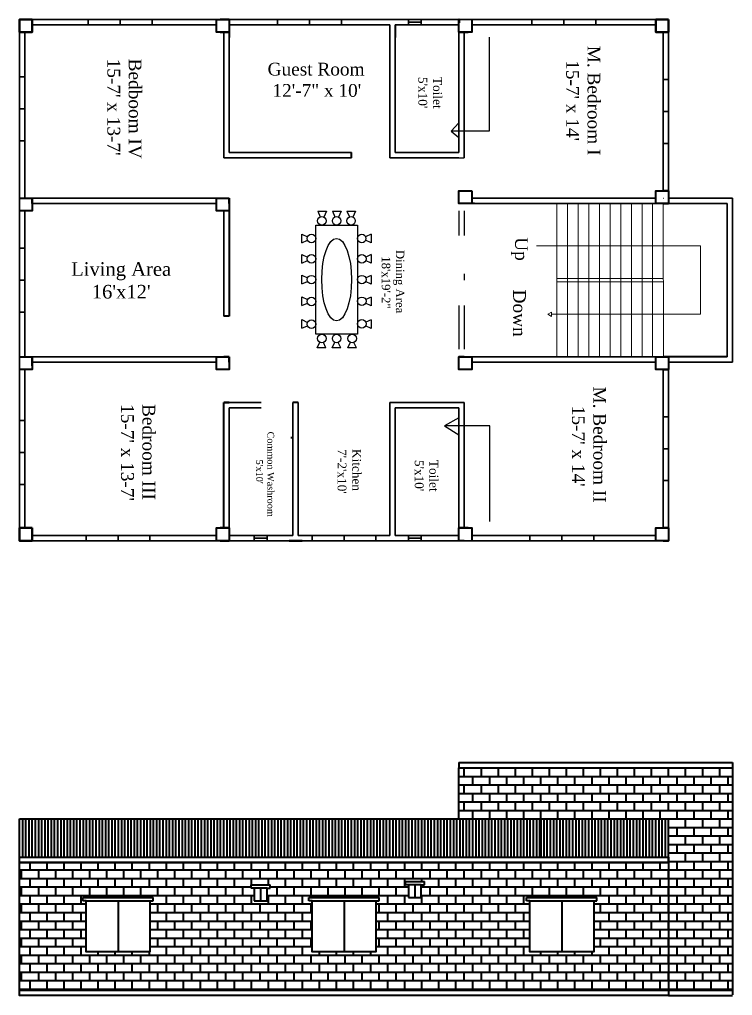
# Model space of a CAD drawing. Header units: inches. Extents: x -79350 to 491628, y -93215 to 155882.
# Drawn here: x -36214 to -35543, y 2094 to 3012 of the extents above; entities that cross this region are included whole.
import ezdxf

# ---------------------------------------------------------------- set-up
doc = ezdxf.new("R2010")
doc.units = ezdxf.units.IN
doc.header["$MEASUREMENT"] = 0
doc.layers.get('0').update_dxf_attribs({"lineweight": 30})
for name, color, linetype, lineweight in [('Column', 1, 'Continuous', 30), ('Letter', 7, 'Continuous', 20), ('LINE', 7, 'Continuous', 20)]:
    doc.layers.add(name, color=color, linetype=linetype, lineweight=lineweight)
doc.layers.add('Door', color=7, linetype='Continuous', lineweight=40, true_color=0x763422)
doc.layers.add('Window', color=7, linetype='Continuous', lineweight=30, true_color=0x6b99dd)
for name, color, linetype in [('Furnitures', 30, 'Continuous'), ('Stairs', 7, 'Continuous'), ('Wall', 7, 'Continuous')]:
    doc.layers.add(name, color=color, linetype=linetype)
doc.styles.get("Standard").update_dxf_attribs({"font": 'times.ttf', "height": 12})
pattern_1 = [(0, (1380.5, 14228.5), (0, 8), []), (90, (1380.5, 14228.5), (-8, 8), [8, -8])]

msp = doc.modelspace()

# ---------------------------------------------------------------- hatches: boundary and pattern name
at = {"layer": 'LINE', "linetype": 'ByBlock', "lineweight": 40, "true_color": 0xcba65d}
h = msp.add_hatch(dxfattribs=at)
h.set_pattern_fill('AR-B816', color=43)
h.set_pattern_definition(pattern_1)
h.paths.add_polyline_path([(-35543.5, 2308.5), (-35800.5, 2308.5), (-35800.5, 2260.5), (-35723.5, 2260.5), (-35603.5, 2260.5), (-35603.5, 2224.5), (-35603.5, 2219.5), (-35603.5, 2099.5), (-35543.5, 2099.5)])
h = msp.add_hatch(dxfattribs=at)
h.set_pattern_fill('AR-B816', color=43)
h.set_pattern_definition(pattern_1)
h.paths.add_polyline_path([(-35603.5, 2219.5), (-36213.5, 2219.5), (-36213.5, 2099.5), (-35603.5, 2099.5)])
h.paths.add_polyline_path([(-35875.5, 2186.5), (-35875.5, 2183.5), (-35878.5, 2183.5), (-35878.5, 2135.5), (-35938.5, 2135.5), (-35938.5, 2183.5), (-35941.5, 2183.5), (-35941.5, 2186.5)], flags=16)
h.paths.add_polyline_path([(-35977.91, 2198.5), (-35977.91, 2195.5), (-35980.91, 2195.5), (-35980.91, 2183.5), (-35992.91, 2183.5), (-35992.91, 2195.5), (-35995.91, 2195.5), (-35995.91, 2198.5)], flags=16)
h.paths.add_polyline_path([(-35850.91, 2201.5), (-35832.91, 2201.5), (-35832.91, 2198.5), (-35835.91, 2198.5), (-35835.91, 2186.5), (-35847.91, 2186.5), (-35847.91, 2198.5), (-35850.91, 2198.5)], flags=16)
h.paths.add_polyline_path([(-36087.91, 2186.5), (-36087.91, 2183.5), (-36090.91, 2183.5), (-36090.91, 2135.5), (-36150.91, 2135.5), (-36150.91, 2183.5), (-36153.91, 2183.5), (-36153.91, 2186.5)], flags=16)
h.paths.add_polyline_path([(-35736.91, 2186.5), (-35670.91, 2186.5), (-35670.91, 2183.5), (-35673.91, 2183.5), (-35673.91, 2135.5), (-35733.91, 2135.5), (-35733.91, 2183.5), (-35736.91, 2183.5)], flags=16)

# ---------------------------------------------------------------- linework, layer by layer
for p, q in [((-36208.5, 3012), (-36213.5, 3012)), ((-36213.5, 3007), (-36213.5, 3012)), ((-35608.5, 3012), (-36208.5, 3012)), ((-35608.5, 3012), (-35603.5, 3012)), ((-35603.5, 3007), (-35603.5, 3012)), ((-36213.5, 3007), (-36213.5, 2527)), ((-36028.5, 3007), (-36201.5, 3007)), ((-36016.5, 3007), (-36016.5, 2887)), ((-35865.5, 3007), (-36016.5, 3007)), ((-35865.5, 3007), (-35865.5, 2882)), ((-35800.5, 3007), (-35860.5, 3007)), ((-35860.5, 3007), (-35860.5, 2887)), ((-35615.5, 3007), (-35788.5, 3007)), ((-35603.5, 2851), (-35603.5, 3007)), ((-36208.5, 3000), (-36208.5, 2844)), ((-36021.5, 3000), (-36021.5, 2882)), ((-35800.5, 3000), (-35800.5, 2887)), ((-35795.5, 3000), (-35795.5, 2887)), ((-35608.5, 2851), (-35608.5, 3000)), ((-35800.5, 2887), (-35800.5, 2983.67)), ((-35795.5, 2882), (-35795.5, 2983)), ((-35901.5, 2882), (-36021.46, 2882)), ((-35901.5, 2887), (-36016.5, 2887)), ((-35800.5, 2882), (-35865.5, 2882)), ((-35800.5, 2887), (-35860.5, 2887)), ((-36028.5, 2844), (-36201.5, 2844)), ((-36028.5, 2839), (-36201.5, 2839)), ((-36016.5, 2844.01), (-36016.5, 2839)), ((-35795.5, 2839), (-35795.5, 2839.12)), ((-35608.5, 2839), (-35795.5, 2839)), ((-35615.5, 2844), (-35788.5, 2844)), ((-35603.5, 2839), (-35608.5, 2839)), ((-35603.5, 2844), (-35543.5, 2844)), ((-35603.5, 2839), (-35548.46, 2839)), ((-35548.5, 2839), (-35548.5, 2695)), ((-35543.5, 2844), (-35543.5, 2690)), ((-36208.5, 2832), (-36208.5, 2695)), ((-36021.5, 2832), (-36021.5, 2732.99)), ((-36208.5, 2695), (-36021.5, 2695)), ((-36201.5, 2690), (-36028.5, 2690)), ((-36016.5, 2695), (-36016.5, 2690)), ((-35795.5, 2695), (-35608.5, 2695)), ((-35788.5, 2690), (-35615.5, 2690)), ((-35603.5, 2695), (-35608.5, 2695)), ((-35603.5, 2527), (-35603.5, 2690)), ((-35603.5, 2690), (-35543.5, 2690)), ((-35543.5, 2695), (-35543.5, 2695)), ((-36208.5, 2683), (-36208.5, 2534)), ((-35608.5, 2534), (-35608.5, 2683)), ((-35986.5, 2652), (-36016.5, 2652)), ((-35956.5, 2652), (-35956.5, 2527)), ((-35951.5, 2652), (-35951.5, 2527)), ((-35865.5, 2527), (-35865.5, 2652)), ((-35795.5, 2652), (-35865.5, 2652)), ((-35795.5, 2534), (-35795.5, 2652)), ((-36016.5, 2647), (-36016.5, 2527)), ((-35986.5, 2647), (-36016.5, 2647)), ((-35860.5, 2527), (-35860.5, 2647)), ((-35800.5, 2647), (-35860.5, 2647)), ((-35800.5, 2551), (-35800.5, 2647)), ((-35800.5, 2534), (-35800.5, 2647)), ((-36213.5, 2527), (-36213.5, 2522)), ((-36201.5, 2527), (-36028.5, 2527)), ((-36016.5, 2527), (-35960, 2527)), ((-35960, 2527), (-35956.5, 2527)), ((-35951.5, 2527), (-35865.5, 2527)), ((-35860.5, 2527), (-35800.5, 2527)), ((-35788.5, 2527), (-35615.5, 2527)), ((-35603.5, 2527), (-35603.5, 2522)), ((-36208.5, 2522), (-36213.5, 2522)), ((-36208.5, 2522), (-35608.5, 2522)), ((-35608.5, 2522), (-35603.5, 2522))]:
    msp.add_line(p, q)
at = {"lineweight": 20}
for p, q in [((-35708.5, 2839), (-35708.5, 2695)), ((-35698.5, 2839), (-35698.5, 2695)), ((-35688.5, 2839), (-35688.5, 2695)), ((-35678.5, 2839), (-35678.5, 2695)), ((-35668.5, 2839), (-35668.5, 2695)), ((-35658.5, 2839), (-35658.5, 2695)), ((-35648.5, 2839), (-35648.5, 2695)), ((-35638.5, 2839), (-35638.5, 2695)), ((-35628.5, 2839), (-35628.5, 2695)), ((-35618.5, 2839), (-35618.5, 2695)), ((-35608.5, 2839), (-35608.46, 2695)), ((-35573.57, 2799.39), (-35727.74, 2799.39)), ((-35573.57, 2734.9), (-35573.57, 2799.39)), ((-35608.5, 2768.5), (-35708.5, 2768.5)), ((-35608.5, 2765.5), (-35708.5, 2765.5)), ((-35713.47, 2736.94), (-35716.9, 2734.9)), ((-35713.47, 2732.9), (-35716.9, 2734.9)), ((-35713.47, 2736.94), (-35713.47, 2732.9)), ((-35713.47, 2734.9), (-35573.57, 2734.9))]:
    msp.add_line(p, q, dxfattribs=at)
at = {"color": 39, "lineweight": 25, "true_color": 0x633d32}
for p, q in [((-35933.21, 2831.7), (-35925.07, 2831.7)), ((-35933.21, 2831.7), (-35930.91, 2826.4)), ((-35925.07, 2831.7), (-35927.6, 2826.34)), ((-35919.39, 2831.7), (-35911.26, 2831.7)), ((-35919.39, 2831.7), (-35917.09, 2826.4)), ((-35911.26, 2831.7), (-35913.79, 2826.34)), ((-35905.83, 2831.7), (-35897.7, 2831.7)), ((-35905.83, 2831.7), (-35903.54, 2826.4)), ((-35897.7, 2831.7), (-35900.23, 2826.34)), ((-35948.1, 2802.18), (-35948.1, 2810.31)), ((-35948.1, 2810.31), (-35942.74, 2807.78)), ((-35882.95, 2810.08), (-35888.25, 2807.78)), ((-35882.95, 2810.08), (-35882.95, 2801.94)), ((-35948.1, 2802.18), (-35942.79, 2804.47)), ((-35882.95, 2801.94), (-35888.3, 2804.47)), ((-35948.1, 2783.07), (-35948.1, 2791.21)), ((-35948.1, 2791.21), (-35942.74, 2788.68)), ((-35882.9, 2790.98), (-35888.21, 2788.69)), ((-35882.9, 2790.98), (-35882.9, 2782.85)), ((-35948.1, 2783.07), (-35942.79, 2785.37)), ((-35882.9, 2782.85), (-35888.26, 2785.38)), ((-35948.1, 2763.57), (-35948.1, 2771.7)), ((-35948.1, 2771.7), (-35942.74, 2769.17)), ((-35882.9, 2771.35), (-35888.21, 2769.05)), ((-35882.9, 2771.35), (-35882.9, 2763.21)), ((-35948.1, 2763.57), (-35942.79, 2765.86)), ((-35882.9, 2763.21), (-35888.26, 2765.74)), ((-35948.1, 2743.09), (-35948.1, 2751.23)), ((-35948.1, 2751.23), (-35942.74, 2748.7)), ((-35948.1, 2743.09), (-35942.79, 2745.39)), ((-35882.9, 2742.87), (-35888.26, 2745.4)), ((-35882.9, 2751), (-35888.21, 2748.71)), ((-35882.9, 2751), (-35882.9, 2742.87)), ((-35948.1, 2721.71), (-35948.1, 2729.85)), ((-35948.1, 2729.85), (-35942.74, 2727.32)), ((-35882.9, 2729.75), (-35888.21, 2727.45)), ((-35882.9, 2729.75), (-35882.9, 2721.62)), ((-35948.1, 2721.71), (-35942.79, 2724.01)), ((-35882.9, 2721.62), (-35888.26, 2724.15)), ((-35933.71, 2703.22), (-35931.18, 2708.57)), ((-35925.57, 2703.22), (-35927.87, 2708.52)), ((-35919.75, 2703.22), (-35917.21, 2708.57)), ((-35911.61, 2703.22), (-35913.91, 2708.52)), ((-35905.07, 2703.22), (-35902.54, 2708.57)), ((-35896.93, 2703.22), (-35899.23, 2708.52)), ((-35925.57, 2703.22), (-35933.71, 2703.22)), ((-35911.61, 2703.22), (-35919.75, 2703.22)), ((-35896.93, 2703.22), (-35905.07, 2703.22))]:
    msp.add_line(p, q, dxfattribs=at)
at = {"color": 200, "lineweight": 20}
msp.add_line((-35716.9, 2734.9), (-35716.9, 2734.9), dxfattribs=at)
at = {"color": 39, "lineweight": 25, "true_color": 0x633d32}
msp.add_lwpolyline([(-35895.9, 2818.7), (-35895.9, 2716.21), (-35935.1, 2716.21), (-35935.1, 2818.7)], close=True, dxfattribs=at)
for centre in [(-35929.32, 2822.71), (-35915.5, 2822.71), (-35901.94, 2822.71), (-35939.11, 2806.07), (-35891.93, 2806.19), (-35939.11, 2786.96), (-35891.89, 2787.09), (-35939.11, 2767.46), (-35891.89, 2767.46), (-35939.11, 2746.98), (-35891.89, 2747.11), (-35939.11, 2725.6), (-35891.89, 2725.86), (-35929.46, 2712.2), (-35915.5, 2712.2), (-35900.82, 2712.2)]:
    msp.add_circle(centre, 4.01, dxfattribs=at)
at = {"layer": 'Column'}
for p, q in [((-36208.5, 3012), (-36213.5, 3012)), ((-36213.5, 3012), (-36213.5, 3007)), ((-36016.5, 3012), (-36021.5, 3012)), ((-36016.5, 3007), (-36016.5, 3012)), ((-35800.46, 3009), (-35800.46, 3012)), ((-35608.46, 3012), (-35603.5, 3012)), ((-35603.5, 3012), (-35603.5, 3007)), ((-36016.5, 2844.01), (-36016.5, 2839)), ((-35800.5, 2839), (-35795.5, 2839)), ((-35603.5, 2839), (-35608.46, 2839)), ((-36208.5, 2695), (-36213.5, 2695)), ((-36016.5, 2695), (-36021.5, 2695)), ((-36016.5, 2695), (-36016.5, 2690)), ((-35795.21, 2695), (-35800.5, 2695)), ((-35608.46, 2695), (-35603.5, 2695)), ((-35603.5, 2695), (-35603.5, 2690)), ((-35543.5, 2695), (-35543.5, 2695)), ((-36213.5, 2527), (-36213.5, 2522)), ((-36016.5, 2522), (-36016.5, 2527)), ((-35603.5, 2527), (-35603.5, 2522)), ((-36208.5, 2522), (-36213.5, 2522)), ((-36016.5, 2522), (-36021.5, 2522)), ((-35951.5, 2522), (-35956.5, 2522)), ((-35603.5, 2522), (-35608.46, 2522))]:
    msp.add_line(p, q, dxfattribs=at)
at = {"layer": 'Column', "lineweight": 40}
for p, q in [((-36201.5, 3012), (-36213.5, 3012)), ((-36213.5, 3012), (-36213.5, 3000)), ((-36201.5, 3000), (-36201.5, 3012)), ((-36016.5, 3012), (-36025, 3012)), ((-35800.46, 3012), (-35800.5, 3012)), ((-35603.5, 3012), (-35615.5, 3012)), ((-35615.5, 3012), (-35615.5, 3000)), ((-35603.5, 3000), (-35603.5, 3012)), ((-36213.5, 3000), (-36201.5, 3000)), ((-36025, 3000), (-36016.5, 3000)), ((-35800.5, 3000), (-35792, 3000)), ((-35615.5, 3000), (-35603.5, 3000)), ((-35603.5, 2851), (-35608.5, 2851)), ((-36201.5, 2839), (-36201.5, 2844)), ((-35608.5, 2839), (-35603.5, 2839)), ((-36201.5, 2686.5), (-36201.5, 2695)), ((-35603.5, 2695), (-35608.5, 2695)), ((-35608.5, 2683), (-35603.5, 2683)), ((-36201.5, 2534), (-36213.5, 2534)), ((-36213.5, 2534), (-36213.5, 2522)), ((-36201.5, 2522), (-36201.5, 2534)), ((-36016.5, 2534), (-36025, 2534)), ((-35792, 2534), (-35800.5, 2534)), ((-35603.5, 2534), (-35608.5, 2534)), ((-36213.5, 2522), (-36201.5, 2522)), ((-36025, 2522), (-36016.5, 2522)), ((-35960, 2522), (-35948, 2522)), ((-35608.5, 2522), (-35603.5, 2522))]:
    msp.add_line(p, q, dxfattribs=at)
at = {"layer": 'Column', "color": 7, "lineweight": 40}
for points in [[(-36201.5, 3012), (-36201.5, 3000), (-36213.5, 3000), (-36213.5, 3012)], [(-36201.5, 3012), (-36201.5, 3000), (-36213.5, 3000), (-36213.5, 3012)], [(-36016.5, 3012), (-36016.5, 3000), (-36028.5, 3000), (-36028.5, 3012)], [(-36016.5, 3012), (-36016.5, 3000), (-36028.5, 3000), (-36028.5, 3012)], [(-35603.5, 3012), (-35603.5, 3000), (-35615.5, 3000), (-35615.5, 3012)], [(-35800.5, 2995), (-35800.5, 2995)], [(-35788.5, 2851), (-35788.5, 2839), (-35800.5, 2839), (-35800.5, 2851)], [(-35603.5, 2851), (-35603.5, 2839), (-35615.5, 2839), (-35615.5, 2851)], [(-35603.5, 2851), (-35603.5, 2839), (-35615.5, 2839), (-35615.5, 2851)], [(-36016.5, 2844), (-36016.5, 2832), (-36028.5, 2832), (-36028.5, 2844)], [(-36016.5, 2695), (-36016.5, 2683), (-36028.5, 2683), (-36028.5, 2695)], [(-35788.5, 2695), (-35788.5, 2683), (-35800.5, 2683), (-35800.5, 2695)], [(-35603.5, 2695), (-35603.5, 2683), (-35615.5, 2683), (-35615.5, 2695)], [(-35603.5, 2695), (-35603.5, 2683), (-35615.5, 2683), (-35615.5, 2695)], [(-36201.5, 2534), (-36201.5, 2522), (-36213.5, 2522), (-36213.5, 2534)], [(-36201.5, 2534), (-36201.5, 2522), (-36213.5, 2522), (-36213.5, 2534)], [(-36016.5, 2534), (-36016.5, 2522), (-36028.5, 2522), (-36028.5, 2534)], [(-35603.5, 2534), (-35603.5, 2522), (-35615.5, 2522), (-35615.5, 2534)], [(-35603.5, 2534), (-35603.5, 2522), (-35615.5, 2522), (-35615.5, 2534)]]:
    msp.add_lwpolyline(points, close=True, dxfattribs=at)
for points in [[(-35788.5, 3012), (-35788.5, 3000), (-35800.5, 3000), (-35800.5, 3012), (-35800.46, 3012)], [(-36028.5, 3000), (-36028.5, 3007)], [(-36016.5, 3007), (-36016.5, 2995)], [(-35860.5, 3007), (-35860.5, 2995)], [(-35800.5, 3000), (-35800.5, 3007)], [(-35788.5, 3007), (-35788.5, 3000)], [(-35798, 2851), (-35788.5, 2851)], [(-36213.5, 2844), (-36201.5, 2844), (-36201.5, 2832), (-36213.5, 2832)], [(-35786, 2839), (-35798, 2839)], [(-36213.5, 2695), (-36201.5, 2695), (-36201.5, 2683), (-36213.5, 2683)], [(-35800.5, 2522), (-35800.5, 2534), (-35788.5, 2534), (-35788.5, 2522)], [(-35948, 2522), (-35960, 2522)]]:
    msp.add_lwpolyline(points, dxfattribs=at)
at = {"layer": 'Door'}
for p, q in [((-35800.46, 3012), (-35800.46, 3009)), ((-36016.5, 2839), (-36016.5, 2844.01)), ((-36016.5, 2844.01), (-36016.5, 2844.01)), ((-35795.5, 2839), (-35800.5, 2839)), ((-36016.5, 2695), (-36021.5, 2695)), ((-36016.5, 2690), (-36016.5, 2695)), ((-35795.5, 2695), (-35800.5, 2695)), ((-35795.5, 2695), (-35795.21, 2695)), ((-35958.5, 2619), (-35957.5, 2619)), ((-35795.5, 2522), (-35800.5, 2522))]:
    msp.add_line(p, q, dxfattribs=at)
msp.add_arc((-36018.11, 2842.73), 39.41, 94.88382, 94.93654, dxfattribs=at)
at = {"layer": 'Furnitures', "color": 39, "lineweight": 25, "true_color": 0x633d32}
msp.add_ellipse((-35915.5, 2767.46), major_axis=(0, -38.81), ratio=0.360547, dxfattribs=at)
at = {"layer": 'LINE', "lineweight": 40}
for p, q in [((-35901.5, 2882), (-35901.5, 2887)), ((-36016.5, 2839), (-36016.5, 2733)), ((-36016.5, 2733), (-36021.5, 2733)), ((-35548.5, 2695), (-35603.5, 2695)), ((-36021.46, 2534), (-36021.46, 2652)), ((-36021.46, 2652), (-36016.5, 2652)), ((-36016.5, 2652), (-36021.46, 2652)), ((-35951.5, 2652), (-35956.5, 2652))]:
    msp.add_line(p, q, dxfattribs=at)
at = {"layer": 'LINE', "linetype": 'ByBlock', "lineweight": 40}
for p, q in [((-35800.5, 2313.5), (-35543.5, 2313.5)), ((-35800.5, 2313.5), (-35800.5, 2308.5)), ((-35543.5, 2313.5), (-35543.5, 2308.5)), ((-35800.5, 2260.5), (-35800.5, 2308.5)), ((-35800.5, 2308.5), (-35543.5, 2308.5)), ((-35543.5, 2308.5), (-35543.5, 2095)), ((-36213.5, 2219.5), (-35603.5, 2219.5)), ((-35995.91, 2195.5), (-35995.91, 2198.5)), ((-35995.91, 2198.5), (-35977.91, 2198.5)), ((-35992.91, 2195.5), (-35995.91, 2195.5)), ((-35980.91, 2195.5), (-35992.91, 2195.5)), ((-35992.91, 2195.5), (-35992.91, 2183.5)), ((-35986.91, 2195.5), (-35986.91, 2183.5)), ((-35980.91, 2183.5), (-35980.91, 2195.5)), ((-35980.91, 2195.5), (-35977.91, 2195.5)), ((-35977.91, 2195.5), (-35977.91, 2198.5)), ((-35850.91, 2198.5), (-35850.91, 2201.5)), ((-35850.91, 2201.5), (-35832.91, 2201.5)), ((-35847.91, 2198.5), (-35850.91, 2198.5)), ((-35835.91, 2198.5), (-35847.91, 2198.5)), ((-35847.91, 2198.5), (-35847.91, 2186.5)), ((-35841.91, 2198.5), (-35841.91, 2186.5)), ((-35835.91, 2186.5), (-35835.91, 2198.5)), ((-35835.91, 2198.5), (-35832.91, 2198.5)), ((-35832.91, 2198.5), (-35832.91, 2201.5)), ((-36153.91, 2183.5), (-36153.91, 2186.5)), ((-36153.91, 2186.5), (-36087.91, 2186.5)), ((-36087.91, 2183.5), (-36087.91, 2186.5)), ((-35941.5, 2183.5), (-35941.5, 2186.5)), ((-35941.5, 2186.5), (-35875.5, 2186.5)), ((-35875.5, 2183.5), (-35875.5, 2186.5)), ((-35847.91, 2186.5), (-35835.91, 2186.5)), ((-35736.91, 2183.5), (-35736.91, 2186.5)), ((-35736.91, 2186.5), (-35670.91, 2186.5)), ((-35670.91, 2183.5), (-35670.91, 2186.5)), ((-36150.91, 2183.5), (-36153.91, 2183.5)), ((-36120.91, 2183.5), (-36120.91, 2135.5)), ((-36090.91, 2183.5), (-36087.91, 2183.5)), ((-35992.91, 2183.5), (-35980.91, 2183.5)), ((-35938.5, 2183.5), (-35941.5, 2183.5)), ((-35908.5, 2183.5), (-35908.5, 2135.5)), ((-35878.5, 2183.5), (-35875.5, 2183.5)), ((-35733.91, 2183.5), (-35736.91, 2183.5)), ((-35703.91, 2183.5), (-35703.91, 2135.5)), ((-35673.91, 2183.5), (-35670.91, 2183.5)), ((-36213.5, 2099.5), (-35603.5, 2099.5)), ((-35603.5, 2099.5), (-35543.5, 2099.5)), ((-35603.5, 2094.5), (-35543.5, 2094.5))]:
    msp.add_line(p, q, dxfattribs=at)
at = {"layer": 'LINE', "color": 135, "linetype": 'ByBlock', "lineweight": 40, "true_color": 0x5f919e}
for p, q in [((-36213.5, 2224.5), (-36213.5, 2260.5)), ((-36210.5, 2224.5), (-36210.5, 2260.5)), ((-36207.5, 2224.5), (-36207.5, 2260.5)), ((-36204.5, 2224.5), (-36204.5, 2260.5)), ((-36201.5, 2224.5), (-36201.5, 2260.5)), ((-36198.5, 2224.5), (-36198.5, 2260.5)), ((-36195.5, 2224.5), (-36195.5, 2260.5)), ((-36195.5, 2224.5), (-36195.5, 2260.5)), ((-36192.5, 2224.5), (-36192.5, 2260.5)), ((-36189.5, 2224.5), (-36189.5, 2260.5)), ((-36186.5, 2224.5), (-36186.5, 2260.5)), ((-36183.5, 2224.5), (-36183.5, 2260.5)), ((-36180.5, 2224.5), (-36180.5, 2260.5)), ((-36180.5, 2224.5), (-36180.5, 2260.5)), ((-36177.5, 2224.5), (-36177.5, 2260.5)), ((-36174.5, 2224.5), (-36174.5, 2260.5)), ((-36171.5, 2224.5), (-36171.5, 2260.5)), ((-36168.5, 2224.5), (-36168.5, 2260.5)), ((-36168.5, 2224.5), (-36168.5, 2260.5)), ((-36165.5, 2224.5), (-36165.5, 2260.5)), ((-36165.5, 2224.5), (-36165.5, 2260.5)), ((-36162.5, 2224.5), (-36162.5, 2260.5)), ((-36159.5, 2224.5), (-36159.5, 2260.5)), ((-36156.5, 2224.5), (-36156.5, 2260.5)), ((-36153.5, 2224.5), (-36153.5, 2260.5)), ((-36153.5, 2224.5), (-36153.5, 2260.5)), ((-36150.5, 2224.5), (-36150.5, 2260.5)), ((-36147.5, 2224.5), (-36147.5, 2260.5)), ((-36144.5, 2224.5), (-36144.5, 2260.5)), ((-36141.5, 2224.5), (-36141.5, 2260.5)), ((-36138.5, 2224.5), (-36138.5, 2260.5)), ((-36138.5, 2224.5), (-36138.5, 2260.5)), ((-36135.5, 2224.5), (-36135.5, 2260.5)), ((-36132.5, 2224.5), (-36132.5, 2260.5)), ((-36129.5, 2224.5), (-36129.5, 2260.5)), ((-36126.5, 2224.5), (-36126.5, 2260.5)), ((-36123.5, 2224.5), (-36123.5, 2260.5)), ((-36123.5, 2224.5), (-36123.5, 2260.5)), ((-36120.5, 2224.5), (-36120.5, 2260.5)), ((-36117.5, 2224.5), (-36117.5, 2260.5)), ((-36114.5, 2224.5), (-36114.5, 2260.5)), ((-36111.5, 2224.5), (-36111.5, 2260.5)), ((-36111.5, 2224.5), (-36111.5, 2260.5)), ((-36108.5, 2224.5), (-36108.5, 2260.5)), ((-36108.5, 2224.5), (-36108.5, 2260.5)), ((-36105.5, 2224.5), (-36105.5, 2260.5)), ((-36102.5, 2224.5), (-36102.5, 2260.5)), ((-36099.5, 2224.5), (-36099.5, 2260.5)), ((-36096.5, 2224.5), (-36096.5, 2260.5)), ((-36096.5, 2224.5), (-36096.5, 2260.5)), ((-36093.5, 2224.5), (-36093.5, 2260.5)), ((-36090.5, 2224.5), (-36090.5, 2260.5)), ((-36087.5, 2224.5), (-36087.5, 2260.5)), ((-36084.5, 2224.5), (-36084.5, 2260.5)), ((-36081.5, 2224.5), (-36081.5, 2260.5)), ((-36081.5, 2224.5), (-36081.5, 2260.5)), ((-36078.5, 2224.5), (-36078.5, 2260.5)), ((-36075.5, 2224.5), (-36075.5, 2260.5)), ((-36072.5, 2224.5), (-36072.5, 2260.5)), ((-36069.5, 2224.5), (-36069.5, 2260.5)), ((-36066.5, 2224.5), (-36066.5, 2260.5)), ((-36066.5, 2224.5), (-36066.5, 2260.5)), ((-36063.5, 2224.5), (-36063.5, 2260.5)), ((-36060.5, 2224.5), (-36060.5, 2260.5)), ((-36057.5, 2224.5), (-36057.5, 2260.5)), ((-36054.5, 2224.5), (-36054.5, 2260.5)), ((-36054.5, 2224.5), (-36054.5, 2260.5)), ((-36051.5, 2224.5), (-36051.5, 2260.5)), ((-36051.5, 2224.5), (-36051.5, 2260.5)), ((-36048.5, 2224.5), (-36048.5, 2260.5)), ((-36045.5, 2224.5), (-36045.5, 2260.5)), ((-36042.5, 2224.5), (-36042.5, 2260.5)), ((-36039.5, 2224.5), (-36039.5, 2260.5)), ((-36039.5, 2224.5), (-36039.5, 2260.5)), ((-36036.5, 2224.5), (-36036.5, 2260.5)), ((-36033.5, 2224.5), (-36033.5, 2260.5)), ((-36030.5, 2224.5), (-36030.5, 2260.5)), ((-36027.5, 2224.5), (-36027.5, 2260.5)), ((-36024.5, 2224.5), (-36024.5, 2260.5)), ((-36024.5, 2224.5), (-36024.5, 2260.5)), ((-36021.5, 2224.5), (-36021.5, 2260.5)), ((-36018.5, 2224.5), (-36018.5, 2260.5)), ((-36015.5, 2224.5), (-36015.5, 2260.5)), ((-36012.5, 2224.5), (-36012.5, 2260.5)), ((-36009.5, 2224.5), (-36009.5, 2260.5)), ((-36009.5, 2224.5), (-36009.5, 2260.5)), ((-36006.5, 2224.5), (-36006.5, 2260.5)), ((-36003.5, 2224.5), (-36003.5, 2260.5)), ((-36000.5, 2224.5), (-36000.5, 2260.5)), ((-35997.5, 2224.5), (-35997.5, 2260.5)), ((-35997.5, 2224.5), (-35997.5, 2260.5)), ((-35994.5, 2224.5), (-35994.5, 2260.5)), ((-35994.5, 2224.5), (-35994.5, 2260.5)), ((-35991.5, 2224.5), (-35991.5, 2260.5)), ((-35988.5, 2224.5), (-35988.5, 2260.5)), ((-35985.5, 2224.5), (-35985.5, 2260.5)), ((-35982.5, 2224.5), (-35982.5, 2260.5)), ((-35982.5, 2224.5), (-35982.5, 2260.5)), ((-35979.5, 2224.5), (-35979.5, 2260.5)), ((-35976.5, 2224.5), (-35976.5, 2260.5)), ((-35973.5, 2224.5), (-35973.5, 2260.5)), ((-35970.5, 2224.5), (-35970.5, 2260.5)), ((-35967.5, 2224.5), (-35967.5, 2260.5)), ((-35967.5, 2224.5), (-35967.5, 2260.5)), ((-35964.5, 2224.5), (-35964.5, 2260.5)), ((-35961.5, 2224.5), (-35961.5, 2260.5)), ((-35958.5, 2224.5), (-35958.5, 2260.5)), ((-35955.5, 2224.5), (-35955.5, 2260.5)), ((-35952.5, 2224.5), (-35952.5, 2260.5)), ((-35952.5, 2224.5), (-35952.5, 2260.5)), ((-35949.5, 2224.5), (-35949.5, 2260.5)), ((-35946.5, 2224.5), (-35946.5, 2260.5)), ((-35943.5, 2224.5), (-35943.5, 2260.5)), ((-35940.5, 2224.5), (-35940.5, 2260.5)), ((-35940.5, 2224.5), (-35940.5, 2260.5)), ((-35937.5, 2224.5), (-35937.5, 2260.5)), ((-35937.5, 2224.5), (-35937.5, 2260.5)), ((-35934.5, 2224.5), (-35934.5, 2260.5)), ((-35931.5, 2224.5), (-35931.5, 2260.5)), ((-35928.5, 2224.5), (-35928.5, 2260.5)), ((-35925.5, 2224.5), (-35925.5, 2260.5)), ((-35925.5, 2224.5), (-35925.5, 2260.5)), ((-35922.5, 2224.5), (-35922.5, 2260.5)), ((-35919.5, 2224.5), (-35919.5, 2260.5)), ((-35916.5, 2224.5), (-35916.5, 2260.5)), ((-35913.5, 2224.5), (-35913.5, 2260.5)), ((-35910.5, 2224.5), (-35910.5, 2260.5)), ((-35910.5, 2224.5), (-35910.5, 2260.5)), ((-35907.5, 2224.5), (-35907.5, 2260.5)), ((-35904.5, 2224.5), (-35904.5, 2260.5)), ((-35901.5, 2224.5), (-35901.5, 2260.5)), ((-35898.5, 2224.5), (-35898.5, 2260.5)), ((-35895.5, 2224.5), (-35895.5, 2260.5)), ((-35895.5, 2224.5), (-35895.5, 2260.5)), ((-35892.5, 2224.5), (-35892.5, 2260.5)), ((-35889.5, 2224.5), (-35889.5, 2260.5)), ((-35886.5, 2224.5), (-35886.5, 2260.5)), ((-35883.5, 2224.5), (-35883.5, 2260.5)), ((-35883.5, 2224.5), (-35883.5, 2260.5)), ((-35880.5, 2224.5), (-35880.5, 2260.5)), ((-35880.5, 2224.5), (-35880.5, 2260.5)), ((-35877.5, 2224.5), (-35877.5, 2260.5)), ((-35874.5, 2224.5), (-35874.5, 2260.5)), ((-35871.5, 2224.5), (-35871.5, 2260.5)), ((-35868.5, 2224.5), (-35868.5, 2260.5)), ((-35868.5, 2224.5), (-35868.5, 2260.5)), ((-35865.5, 2224.5), (-35865.5, 2260.5)), ((-35862.5, 2224.5), (-35862.5, 2260.5)), ((-35859.5, 2224.5), (-35859.5, 2260.5)), ((-35856.5, 2224.5), (-35856.5, 2260.5)), ((-35853.5, 2224.5), (-35853.5, 2260.5)), ((-35853.5, 2224.5), (-35853.5, 2260.5)), ((-35850.5, 2224.5), (-35850.5, 2260.5)), ((-35847.5, 2224.5), (-35847.5, 2260.5)), ((-35844.5, 2224.5), (-35844.5, 2260.5)), ((-35841.5, 2224.5), (-35841.5, 2260.5)), ((-35838.5, 2224.5), (-35838.5, 2260.5)), ((-35838.5, 2224.5), (-35838.5, 2260.5)), ((-35835.5, 2224.5), (-35835.5, 2260.5)), ((-35832.5, 2224.5), (-35832.5, 2260.5)), ((-35829.5, 2224.5), (-35829.5, 2260.5)), ((-35826.5, 2224.5), (-35826.5, 2260.5)), ((-35826.5, 2224.5), (-35826.5, 2260.5)), ((-35823.5, 2224.5), (-35823.5, 2260.5)), ((-35823.5, 2224.5), (-35823.5, 2260.5)), ((-35820.5, 2224.5), (-35820.5, 2260.5)), ((-35817.5, 2224.5), (-35817.5, 2260.5)), ((-35814.5, 2224.5), (-35814.5, 2260.5)), ((-35811.5, 2224.5), (-35811.5, 2260.5)), ((-35811.5, 2224.5), (-35811.5, 2260.5)), ((-35808.5, 2224.5), (-35808.5, 2260.5)), ((-35805.5, 2224.5), (-35805.5, 2260.5)), ((-35802.5, 2224.5), (-35802.5, 2260.5)), ((-35799.5, 2224.5), (-35799.5, 2260.5)), ((-35796.5, 2224.5), (-35796.5, 2260.5)), ((-35796.5, 2224.5), (-35796.5, 2260.5)), ((-35793.5, 2224.5), (-35793.5, 2260.5)), ((-35790.5, 2224.5), (-35790.5, 2260.5)), ((-35787.5, 2224.5), (-35787.5, 2260.5)), ((-35784.5, 2224.5), (-35784.5, 2260.5)), ((-35781.5, 2224.5), (-35781.5, 2260.5)), ((-35781.5, 2224.5), (-35781.5, 2260.5)), ((-35778.5, 2224.5), (-35778.5, 2260.5)), ((-35775.5, 2224.5), (-35775.5, 2260.5)), ((-35772.5, 2224.5), (-35772.5, 2260.5)), ((-35769.5, 2224.5), (-35769.5, 2260.5)), ((-35769.5, 2224.5), (-35769.5, 2260.5)), ((-35766.5, 2224.5), (-35766.5, 2260.5)), ((-35766.5, 2224.5), (-35766.5, 2260.5)), ((-35763.5, 2224.5), (-35763.5, 2260.5)), ((-35760.5, 2224.5), (-35760.5, 2260.5)), ((-35757.5, 2224.5), (-35757.5, 2260.5)), ((-35754.5, 2224.5), (-35754.5, 2260.5)), ((-35754.5, 2224.5), (-35754.5, 2260.5)), ((-35751.5, 2224.5), (-35751.5, 2260.5)), ((-35748.5, 2224.5), (-35748.5, 2260.5)), ((-35745.5, 2224.5), (-35745.5, 2260.5)), ((-35742.5, 2224.5), (-35742.5, 2260.5)), ((-35739.5, 2224.5), (-35739.5, 2260.5)), ((-35739.5, 2224.5), (-35739.5, 2260.5)), ((-35736.5, 2224.5), (-35736.5, 2260.5)), ((-35733.5, 2224.5), (-35733.5, 2260.5)), ((-35730.5, 2224.5), (-35730.5, 2260.5)), ((-35727.5, 2224.5), (-35727.5, 2260.5)), ((-35724.5, 2224.5), (-35724.5, 2260.5)), ((-35724.5, 2224.5), (-35724.5, 2260.5)), ((-35723.5, 2260.5), (-35723.5, 2224.5)), ((-35723.5, 2224.5), (-35723.5, 2260.5)), ((-35720.5, 2224.5), (-35720.5, 2260.5)), ((-35717.5, 2224.5), (-35717.5, 2260.5)), ((-35714.5, 2224.5), (-35714.5, 2260.5)), ((-35711.5, 2224.5), (-35711.5, 2260.5)), ((-35708.5, 2224.5), (-35708.5, 2260.5)), ((-35705.5, 2224.5), (-35705.5, 2260.5)), ((-35705.5, 2224.5), (-35705.5, 2260.5)), ((-35702.5, 2224.5), (-35702.5, 2260.5)), ((-35699.5, 2224.5), (-35699.5, 2260.5)), ((-35696.5, 2224.5), (-35696.5, 2260.5)), ((-35693.5, 2224.5), (-35693.5, 2260.5)), ((-35690.5, 2224.5), (-35690.5, 2260.5)), ((-35690.5, 2224.5), (-35690.5, 2260.5)), ((-35687.5, 2224.5), (-35687.5, 2260.5)), ((-35684.5, 2224.5), (-35684.5, 2260.5)), ((-35681.5, 2224.5), (-35681.5, 2260.5)), ((-35678.5, 2224.5), (-35678.5, 2260.5)), ((-35678.5, 2224.5), (-35678.5, 2260.5)), ((-35675.5, 2224.5), (-35675.5, 2260.5)), ((-35675.5, 2224.5), (-35675.5, 2260.5)), ((-35672.5, 2224.5), (-35672.5, 2260.5)), ((-35669.5, 2224.5), (-35669.5, 2260.5)), ((-35666.5, 2224.5), (-35666.5, 2260.5)), ((-35663.5, 2224.5), (-35663.5, 2260.5)), ((-35663.5, 2224.5), (-35663.5, 2260.5)), ((-35660.5, 2224.5), (-35660.5, 2260.5)), ((-35657.5, 2224.5), (-35657.5, 2260.5)), ((-35654.5, 2224.5), (-35654.5, 2260.5)), ((-35651.5, 2224.5), (-35651.5, 2260.5)), ((-35648.5, 2224.5), (-35648.5, 2260.5)), ((-35648.5, 2224.5), (-35648.5, 2260.5)), ((-35645.5, 2224.5), (-35645.5, 2260.5)), ((-35642.5, 2224.5), (-35642.5, 2260.5)), ((-35639.5, 2224.5), (-35639.5, 2260.5)), ((-35636.5, 2224.5), (-35636.5, 2260.5)), ((-35633.5, 2224.5), (-35633.5, 2260.5)), ((-35633.5, 2224.5), (-35633.5, 2260.5)), ((-35630.5, 2224.5), (-35630.5, 2260.5)), ((-35627.5, 2224.5), (-35627.5, 2260.5)), ((-35624.5, 2224.5), (-35624.5, 2260.5)), ((-35621.5, 2224.5), (-35621.5, 2260.5)), ((-35621.5, 2224.5), (-35621.5, 2260.5)), ((-35618.5, 2224.5), (-35618.5, 2260.5)), ((-35618.5, 2224.5), (-35618.5, 2260.5)), ((-35615.5, 2224.5), (-35615.5, 2260.5)), ((-35612.5, 2224.5), (-35612.5, 2260.5)), ((-35609.5, 2224.5), (-35609.5, 2260.5)), ((-35606.5, 2224.5), (-35606.5, 2260.5)), ((-35606.5, 2224.5), (-35606.5, 2260.5))]:
    msp.add_line(p, q, dxfattribs=at)
at = {"layer": 'LINE', "color": 135, "linetype": 'ByBlock', "lineweight": 40}
for p, q in [((-36213.5, 2260.5), (-35723.5, 2260.5)), ((-35723.5, 2260.5), (-35603.5, 2260.5)), ((-35603.5, 2224.5), (-35603.5, 2260.5))]:
    msp.add_line(p, q, dxfattribs=at)
at = {"layer": 'LINE', "linetype": 'ByBlock', "lineweight": 40}
for points in [[(-36213.5, 2224.5), (-35603.5, 2224.5), (-35603.5, 2219.5), (-36213.5, 2219.5)], [(-36213.5, 2219.5), (-35603.5, 2219.5), (-35603.5, 2099.5), (-36213.5, 2099.5)], [(-36150.91, 2183.5), (-36090.91, 2183.5), (-36090.91, 2135.5), (-36150.91, 2135.5)], [(-35938.5, 2183.5), (-35878.5, 2183.5), (-35878.5, 2135.5), (-35938.5, 2135.5)], [(-35733.91, 2183.5), (-35673.91, 2183.5), (-35673.91, 2135.5), (-35733.91, 2135.5)], [(-36213.5, 2099.5), (-35603.5, 2099.5), (-35603.5, 2094.5), (-36213.5, 2094.5)]]:
    msp.add_lwpolyline(points, close=True, dxfattribs=at)
at = {"layer": 'Wall', "color": 1, "lineweight": 40}
for p, q in [((-35800.5, 3007), (-35800.5, 3012)), ((-35800.5, 3012), (-35800.46, 3012)), ((-35795.5, 2839), (-35800.5, 2839))]:
    msp.add_line(p, q, dxfattribs=at)
at = {"layer": 'Wall'}
for p, q in [((-35800.5, 3000), (-35800.5, 3007)), ((-35772, 2995.5), (-35772, 2907)), ((-35800.5, 2915), (-35808, 2907)), ((-35800.5, 2901), (-35800.5, 2915)), ((-35772, 2907), (-35808, 2907)), ((-35808, 2907), (-35800.5, 2901)), ((-35901.5, 2887), (-35901.5, 2882)), ((-35800.5, 2882), (-35795.5, 2882)), ((-36016.5, 2839), (-36016.5, 2733)), ((-35608.5, 2844.12), (-35608.46, 2844.12)), ((-35548.46, 2844), (-35543.5, 2844)), ((-35543.5, 2844), (-35543.5, 2839)), ((-35800.5, 2832), (-35800.5, 2808.92)), ((-35795.5, 2832), (-35795.5, 2808.92)), ((-35795.5, 2772.92), (-35795.5, 2767)), ((-35800.5, 2743), (-35800.5, 2702)), ((-35795.5, 2743), (-35795.5, 2702)), ((-36021.46, 2733), (-36016.5, 2733)), ((-35543.5, 2690), (-35543.5, 2695)), ((-35543.5, 2690), (-35543.5, 2690)), ((-36021.46, 2647), (-36021.46, 2534)), ((-35800.5, 2534), (-35800.5, 2527))]:
    msp.add_line(p, q, dxfattribs=at)
msp.add_lwpolyline([(-35771.5, 2540), (-35771.5, 2630), (-35814, 2630), (-35800.5, 2621.5), (-35800.5, 2637.5), (-35814, 2630)], dxfattribs=at)
at = {"layer": 'Window'}
for p, q in [((-36148.91, 3007), (-36148.91, 3012)), ((-36148.91, 3012), (-36088.91, 3012)), ((-36118.91, 3007), (-36118.91, 3012)), ((-36088.91, 3012), (-36088.91, 3007)), ((-35970.91, 3007), (-35970.91, 3012)), ((-35970.91, 3012), (-35910.91, 3012)), ((-35940.91, 3007), (-35940.91, 3012)), ((-35910.91, 3012), (-35910.91, 3007)), ((-35847.91, 3007), (-35847.91, 3012)), ((-35835.91, 3012), (-35847.91, 3012)), ((-35835.91, 3009.5), (-35847.91, 3009.5)), ((-35835.91, 3012), (-35835.91, 3007)), ((-35731.91, 3007), (-35731.91, 3012)), ((-35731.91, 3012), (-35671.91, 3012)), ((-35701.91, 3007), (-35701.91, 3012)), ((-35671.91, 3012), (-35671.91, 3007)), ((-36088.91, 3007), (-36148.91, 3007)), ((-35910.91, 3007), (-35970.91, 3007)), ((-35835.91, 3007), (-35847.91, 3007)), ((-35671.91, 3007), (-35731.91, 3007)), ((-36213.5, 2898), (-36213.5, 2958)), ((-36213.5, 2958), (-36208.5, 2958)), ((-36208.5, 2958), (-36208.5, 2898)), ((-35608.5, 2895.5), (-35608.5, 2955.5)), ((-35608.5, 2955.5), (-35603.5, 2955.5)), ((-35603.5, 2955.5), (-35603.5, 2895.5)), ((-36208.5, 2928), (-36213.5, 2928)), ((-35603.5, 2925.5), (-35608.5, 2925.5)), ((-36208.5, 2898), (-36213.5, 2898)), ((-35603.5, 2895.5), (-35608.5, 2895.5)), ((-36213.5, 2737), (-36213.5, 2797)), ((-36213.5, 2797), (-36208.5, 2797)), ((-36208.5, 2797), (-36208.5, 2737)), ((-36208.5, 2767), (-36213.5, 2767)), ((-36208.5, 2737), (-36213.5, 2737)), ((-36213.5, 2574.92), (-36213.5, 2634.92)), ((-36213.5, 2634.92), (-36208.5, 2634.92)), ((-36208.5, 2634.92), (-36208.5, 2574.92)), ((-35608.5, 2578.5), (-35608.5, 2638.5)), ((-35608.5, 2638.5), (-35603.5, 2638.5)), ((-35603.5, 2638.5), (-35603.5, 2578.5)), ((-35603.5, 2608.5), (-35608.5, 2608.5)), ((-36208.5, 2604.92), (-36213.5, 2604.92)), ((-35603.5, 2578.5), (-35608.5, 2578.5)), ((-36208.5, 2574.92), (-36213.5, 2574.92)), ((-36150.91, 2522), (-36150.91, 2527)), ((-36150.91, 2527), (-36090.91, 2527)), ((-36120.91, 2522), (-36120.91, 2527)), ((-36090.91, 2527), (-36090.91, 2522)), ((-35992.91, 2522), (-35992.91, 2527)), ((-35992.91, 2527), (-35980.91, 2527)), ((-35980.91, 2527), (-35992.91, 2527)), ((-35980.91, 2524.5), (-35992.91, 2524.5)), ((-35980.91, 2527), (-35980.91, 2522)), ((-35938.5, 2527), (-35878.5, 2527)), ((-35938.5, 2522), (-35938.5, 2527)), ((-35908.5, 2527), (-35908.5, 2522)), ((-35878.5, 2527), (-35878.5, 2522)), ((-35847.91, 2521.92), (-35847.91, 2526.92)), ((-35847.91, 2526.92), (-35835.91, 2526.92)), ((-35835.91, 2526.92), (-35847.91, 2526.92)), ((-35835.91, 2524.42), (-35847.91, 2524.42)), ((-35835.91, 2526.92), (-35835.91, 2521.92)), ((-35733.91, 2521.92), (-35733.91, 2526.92)), ((-35733.91, 2526.92), (-35673.91, 2526.92)), ((-35703.91, 2521.92), (-35703.91, 2526.92)), ((-35673.91, 2526.92), (-35673.91, 2521.92)), ((-36090.91, 2522), (-36150.91, 2522)), ((-35980.91, 2522), (-35992.91, 2522)), ((-35980.91, 2522), (-35992.91, 2522)), ((-35980.91, 2522), (-35992.91, 2522)), ((-35980.91, 2522), (-35992.91, 2522)), ((-35878.5, 2522), (-35938.5, 2522)), ((-35938.5, 2522), (-35933.5, 2522)), ((-35835.91, 2521.92), (-35847.91, 2521.92)), ((-35835.91, 2521.92), (-35847.91, 2521.92)), ((-35835.91, 2521.92), (-35847.91, 2521.92)), ((-35835.91, 2521.92), (-35847.91, 2521.92)), ((-35673.91, 2521.92), (-35733.91, 2521.92))]:
    msp.add_line(p, q, dxfattribs=at)

# ---------------------------------------------------------------- texts
at = {"layer": 'Letter', "attachment_point": 1, "rotation": 270}
for s, width, gutter_width, heights, insert, char_height in [("M. Bedroom I^J   15-7' x 14'", 143.7063, 60, [47.61], (-35667.71, 2987.38), 12), (" Bedboom IV^J 15-7' x 13-7'", 143.7063, 60, [47.61], (-36098.88, 2979.75), 12), ("Toilet^J5'x10'", 97.678, 41.31, [0], (-35816.61, 2958), 8.2616), ('Dining Area ^J  18\'x19\'-2"', 95.1702, 39.74, [31.53], (-35851.85, 2795.42), 7.9471), ("M. Bedroom II^J    15-7' x 14'", 143.7063, 60, [47.61], (-35662.28, 2667), 12), ("Bedroom III^J15-7' x 13-7'", 143.7063, 60, [47.61], (-36086, 2650.5), 12), ("Common Washroom^J           5'x10'", 93.1404, 31.73, [17.19], (-35974.21, 2624.61), 6.3452), ("       Kitchen^J       7'-2'x10'", 97.678, 41.31, [0], (-35892.52, 2630.11), 8.2616), ("Toilet^J5'x10'", 97.678, 41.31, [0], (-35820, 2598), 8.2616)]:
    msp.add_mtext_dynamic_manual_height_columns(s, width=width, gutter_width=gutter_width, heights=heights, dxfattribs=dict(at, insert=insert, char_height=char_height))
at = {"layer": 'Letter', "attachment_point": 1}
for s, width, gutter_width, heights, insert, char_height in [('Guest Room^J 12\'-7" x 10\'', 159.6277, 60, [0], (-35980.36, 2971.34), 12), ("Living Area ^J    16'x12'", 153.1953, 63.96, [50.75], (-36164.91, 2783.85), 12.7924)]:
    msp.add_mtext_dynamic_manual_height_columns(s, width=width, gutter_width=gutter_width, heights=heights, dxfattribs=dict(at, insert=insert, char_height=char_height))
at = {"layer": 'Stairs', "char_height": 12, "attachment_point": 1, "rotation": 270}
for s, width, insert in [('Up', 69.7229, (-35735.82, 2807.36)), ('Down', 86.0171, (-35737.6, 2758.12))]:
    msp.add_mtext_dynamic_manual_height_columns(s, width=width, gutter_width=60, heights=[0], dxfattribs=dict(at, insert=insert))

doc.saveas('drawing.dxf')
